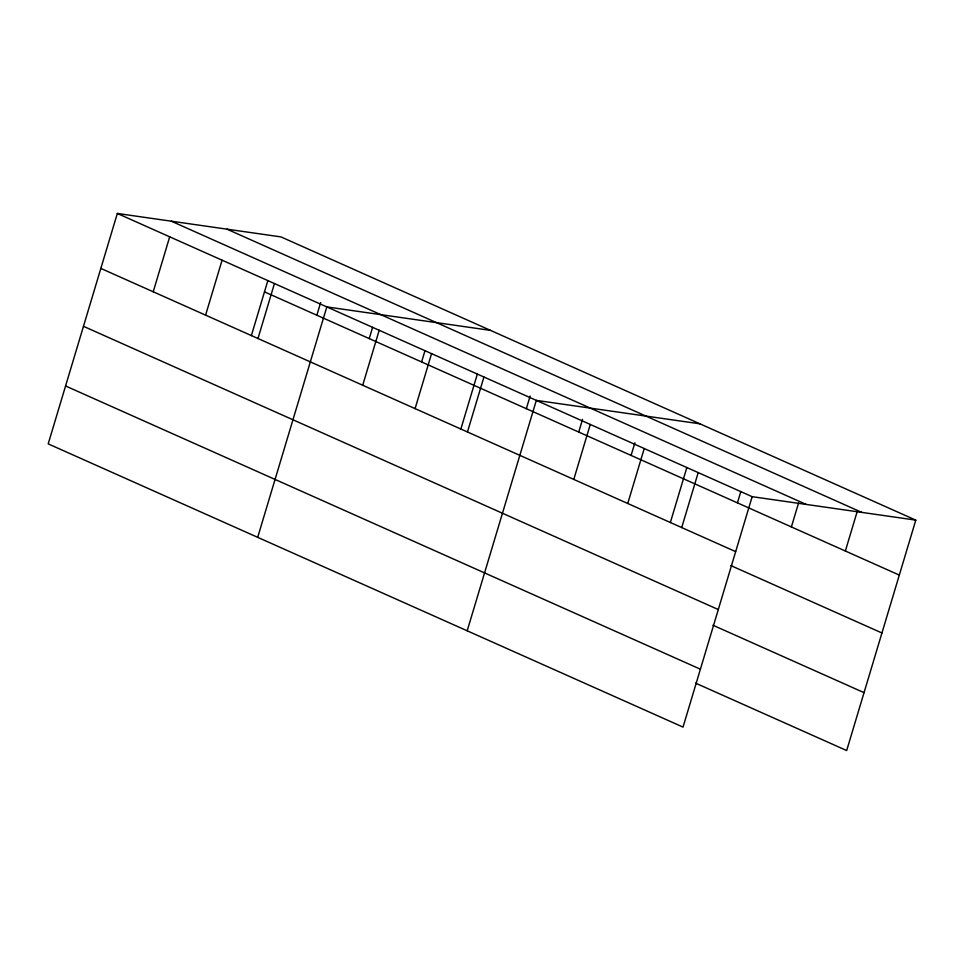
<?xml version="1.0" encoding="UTF-8"?>
<svg xmlns="http://www.w3.org/2000/svg" width="964" height="964" viewBox="0 0 964 964"><rect width="100%" height="100%" fill="white"/><g stroke="black" fill="none" stroke-linecap="round" stroke-linejoin="round"><path stroke-width="1.45" d="M915.8 520.126L280.97 236.903L117.331 213.454L48.2 443.874L683.03 727.097L752.161 496.677L915.8 520.126L846.669 750.546L695.574 683.139M153.216 291.779L169.7 236.819M205.585 315.144L222.082 260.184M251.351 335.641L267.859 280.584M257.966 338.509L274.451 283.549M316.855 315.228L320.663 302.539M257.689 537.346L326.82 306.913L490.459 330.363M369.224 338.593L372.61 327.314M362.705 385.251L379.201 330.291M421.605 361.958L424.979 350.679M415.086 408.616L431.571 353.655M460.84 429.101L477.361 374.044M467.456 431.98L483.94 377.02M526.344 408.688L530.152 396.011M467.191 630.805L536.321 400.385L699.96 423.823M578.725 432.053L582.521 419.376M573.785 479.421L590.281 424.461M631.095 455.418L634.902 442.741M627.745 503.497L644.241 448.525M670.329 522.572L686.85 467.516M681.717 527.561L698.201 472.601M737.424 502.859L740.81 491.592M791.384 526.934L798.578 502.979M845.356 551.01L857.189 511.547M226.974 229.167L861.804 512.39M171.327 221.19L806.157 504.413M117.331 213.454L752.161 496.677M264.485 291.863L899.316 575.086M100.846 268.414L735.677 551.637M730.845 565.579L881.94 632.986M83.47 326.314L718.301 609.537M712.95 625.238L864.045 692.646M65.576 385.974L700.406 669.197"/></g></svg>
